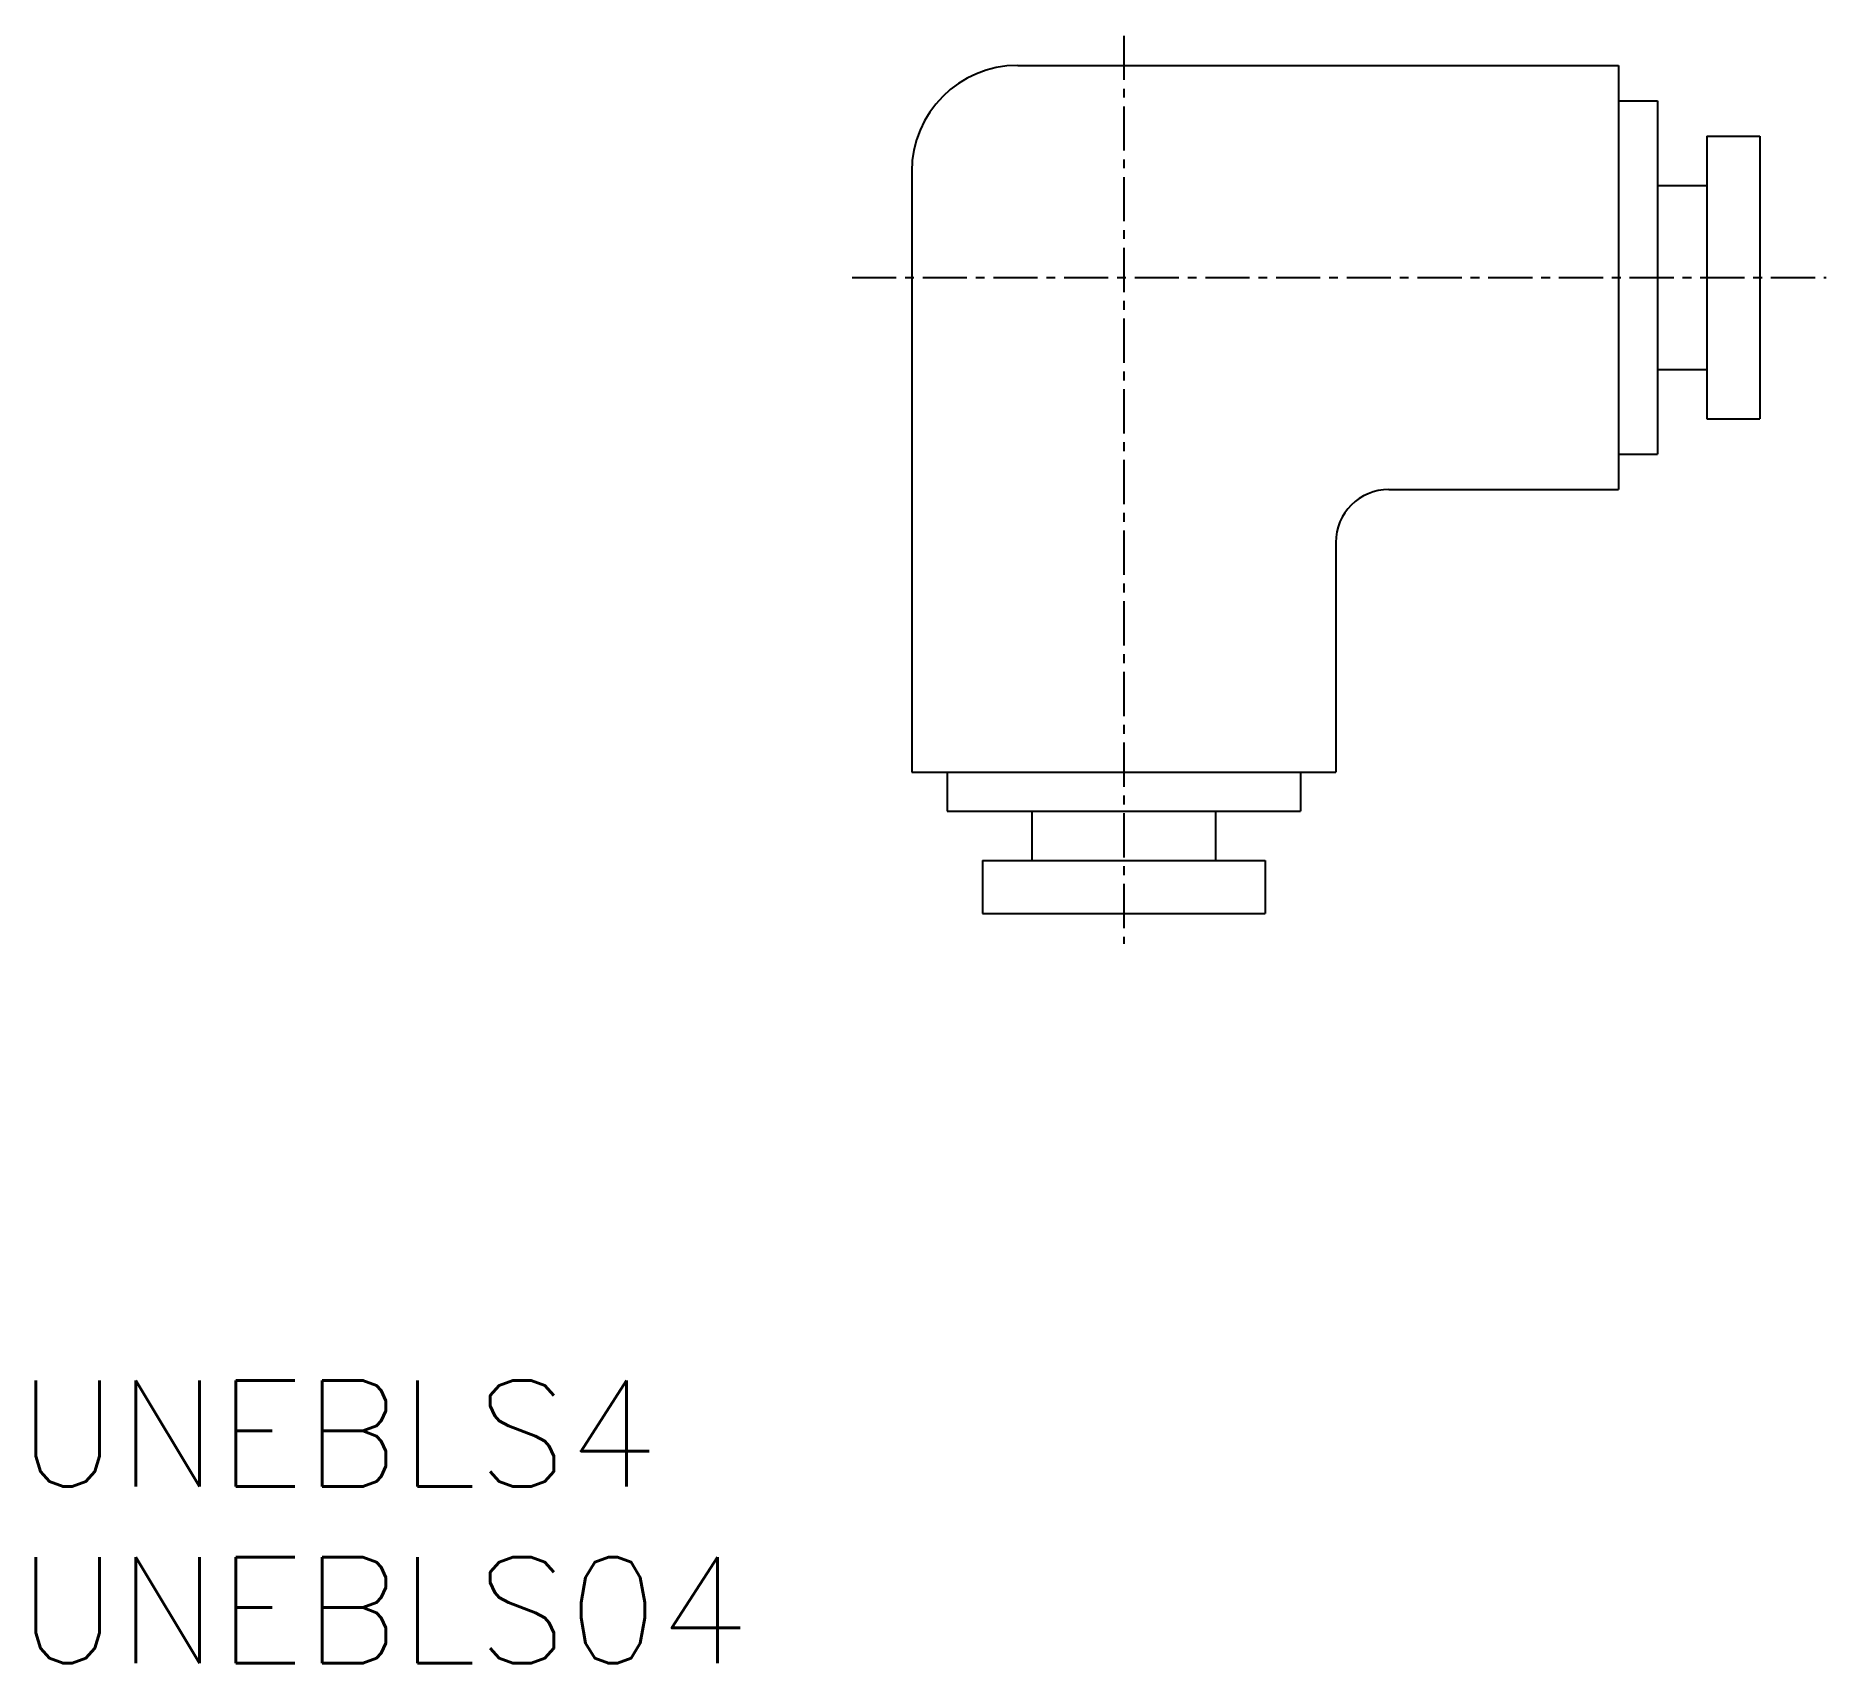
# Model space of a CAD drawing. Extents: x 0.5 to 51.2, y 0 to 46.1.
import ezdxf

# ---------------------------------------------------------------- set-up
doc = ezdxf.new("R2010")
doc.units = 0
doc.linetypes.add('CENTER', pattern=[2, 1.25, -0.25, 0.25, -0.25])
doc.layers.get('0').update_dxf_attribs({"linetype": 'CONTINUOUS'})
doc.layers.add('CENTER', color=1, linetype='CENTER')
doc.styles.get("Standard").update_dxf_attribs({"font": 'txt.shx'})

# ---------------------------------------------------------------- blocks, each defined once
blk = doc.blocks.new('*U3')
at = {"color": 7, "linetype": 'CONTINUOUS'}
blk.add_text('UNEBLS04', height=3, dxfattribs=at).set_placement((0, 0))
blk = doc.blocks.new('*U4')
at = {"color": 7, "linetype": 'CONTINUOUS'}
blk.add_text('UNEBLS4', height=3, dxfattribs=at).set_placement((0, 5))

msp = doc.modelspace()

# ---------------------------------------------------------------- linework, layer by layer
at = {"color": 7, "linetype": 'CONTINUOUS'}
for p, q in [((28.296, 45.212), (45.296, 45.212)), ((45.296, 45.212), (45.296, 33.212)), ((45.296, 44.212), (46.396, 44.212)), ((46.396, 44.212), (46.396, 34.212)), ((47.796, 43.212), (49.296, 43.212)), ((47.796, 43.212), (47.796, 35.212)), ((49.296, 43.212), (49.296, 35.212)), ((25.296, 42.212), (25.296, 25.212)), ((46.396, 41.812), (47.796, 41.812)), ((46.396, 36.612), (47.796, 36.612)), ((47.796, 35.212), (49.296, 35.212)), ((45.296, 34.212), (46.396, 34.212)), ((38.796, 33.212), (45.296, 33.212)), ((37.296, 31.712), (37.296, 25.212)), ((25.296, 25.212), (37.296, 25.212)), ((26.296, 25.212), (26.296, 24.112)), ((36.296, 25.212), (36.296, 24.112)), ((26.296, 24.112), (36.296, 24.112)), ((28.696, 24.112), (28.696, 22.712)), ((33.896, 24.112), (33.896, 22.712)), ((27.296, 22.712), (27.296, 21.212)), ((27.296, 22.712), (35.296, 22.712)), ((35.296, 22.712), (35.296, 21.212)), ((27.296, 21.212), (35.296, 21.212))]:
    msp.add_line(p, q, dxfattribs=at)
for centre, radius in [((28.296, 42.212), 3), ((38.796, 31.712), 1.5)]:
    msp.add_arc(centre, radius, 90, 180, dxfattribs=at)
at = {"layer": 'CENTER', "color": 1, "linetype": 'CENTER'}
for p, q in [((31.296, 46.051), (31.296, 20.353)), ((23.608, 39.212), (51.172, 39.212))]:
    msp.add_line(p, q, dxfattribs=at)

# ---------------------------------------------------------------- block references
at = {"color": 7, "linetype": 'CONTINUOUS'}
for name in ['*U4', '*U3']:
    msp.add_blockref(name, (0, 0), dxfattribs=at)

doc.saveas('drawing.dxf')
